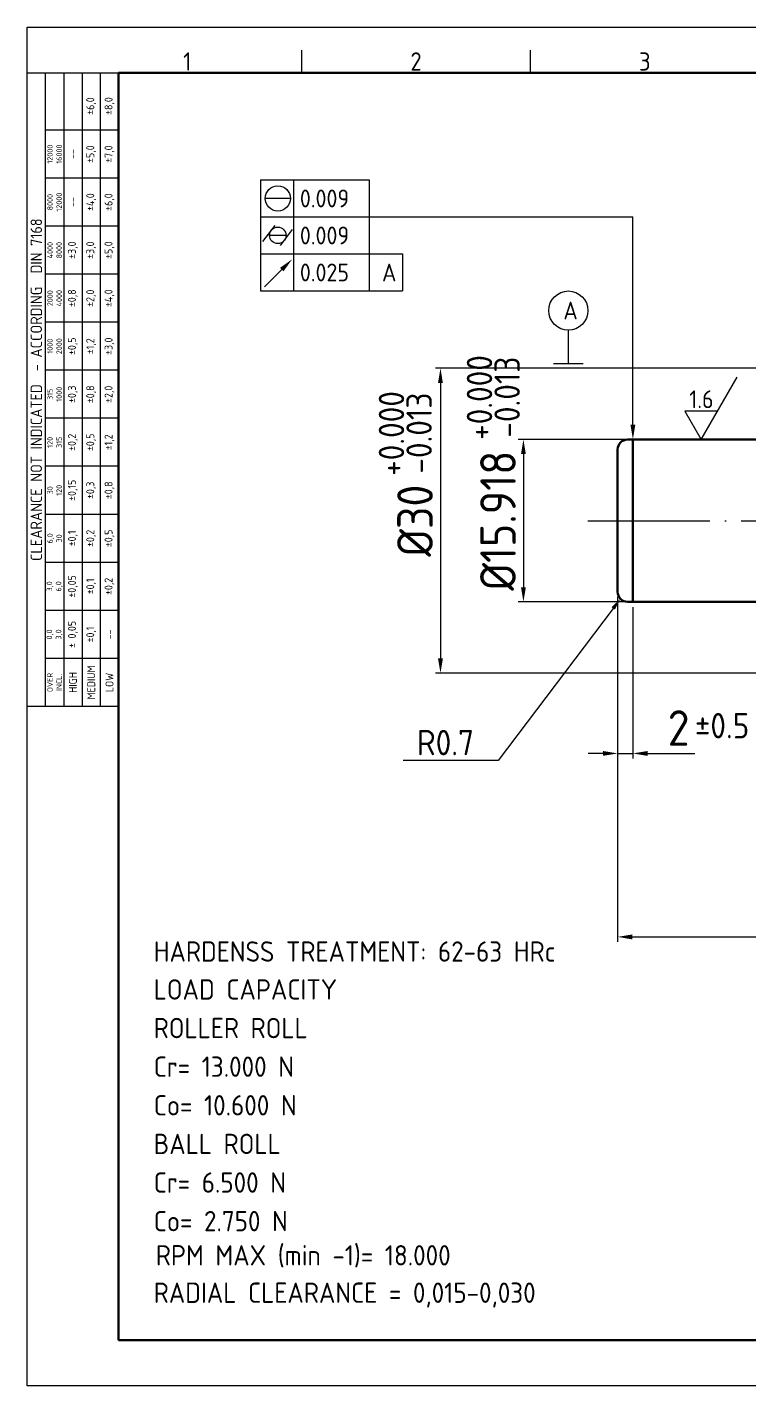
# Model space of a CAD drawing. Extents: x 8 to 197, y 6 to 139.
# Drawn here: x 8.4 to 79.5, y 5.6 to 139.3 of the extents above; entities that cross this region are included whole.
import ezdxf
from ezdxf import colors
from ezdxf.entities.mleader import LeaderData, LeaderLine
from ezdxf.enums import TextEntityAlignment as Align
from ezdxf.math import Vec2, Vec3

# ---------------------------------------------------------------- set-up
doc = ezdxf.new("R2010")
doc.units = 0
doc.header["$LTSCALE"] = 0.5
doc.linetypes.add('ACAD_ISO04W100', pattern=[30, 24, -3, 0, -3])
doc.layers.get('0').update_dxf_attribs({"linetype": 'CONTINUOUS'})
doc.layers.get('Defpoints').update_dxf_attribs({"linetype": 'CONTINUOUS'})
for name, color, linetype, lineweight in [('AM_0', 7, 'CONTINUOUS', 50), ('AM_5', 3, 'CONTINUOUS', 25), ('AM_6', 2, 'CONTINUOUS', 35), ('AM_7', 4, 'ACAD_ISO04W100', 25), ('AM_8', 1, 'CONTINUOUS', 25), ('AM_BOR', 7, 'CONTINUOUS', 50)]:
    doc.layers.add(name, color=color, linetype=linetype, lineweight=lineweight)
doc.styles.add('ACISOTS', font='isocp.shx', dxfattribs={"height": 1})
doc.styles.get("Standard").update_dxf_attribs({"font": 'ISOCP.SHX'})
doc.dimstyles.new('AM_ISO', dxfattribs={"dimtxt": 3.5, "dimasz": 2.5, "dimexe": 1, "dimexo": 1, "dimgap": 1.5, "dimtad": 1, "dimdsep": 46, "dimtxsty": 'Standard', "dimcen": 0, "dimclrd": 256, "dimclre": 256, "dimclrt": 2, "dimadec": 0, "dimazin": 2, "dimtp": 0.1, "dimtm": 0.1, "dimtfac": 0.71, "dimtdec": 3, "dimtmove": 0, "dimatfit": 3, "dimfxl": 1, "dimlwd": -1, "dimlwe": -1, "dimarcsym": 0})

# ---------------------------------------------------------------- blocks, each defined once
blk = doc.blocks.new('A3 ZTL')
for p, q in [((19.57, 280.82), (19.57, 9.78)), ((401.17, 280.82), (19.57, 280.82)), ((19.57, 9.78), (401.17, 9.78))]:
    blk.add_line(p, q)
at = {"layer": 'AM_BOR', "color": 135, "lineweight": 25}
for p, q in [((0, 0), (0, 290.61)), ((0, 290.61), (410.96, 290.61)), ((58.71, 280.82), (58.71, 285.71)), ((107.63, 280.82), (107.63, 285.71)), ((3.91, 145.3), (3.91, 280.82)), ((7.83, 280.82), (7.83, 145.3)), ((11.74, 280.82), (11.74, 145.3)), ((15.66, 145.3), (15.66, 280.82)), ((19.57, 268.59), (3.91, 268.59)), ((19.57, 258.32), (3.91, 258.32)), ((19.57, 248.04), (3.91, 248.04)), ((19.57, 237.77), (3.91, 237.77)), ((19.57, 227.5), (3.91, 227.5)), ((19.57, 217.22), (3.91, 217.22)), ((19.57, 206.95), (3.91, 206.95)), ((19.57, 196.67), (3.91, 196.67)), ((19.57, 186.4), (3.91, 186.4)), ((19.57, 176.13), (3.91, 176.13)), ((19.57, 165.85), (3.91, 165.85)), ((19.57, 155.58), (3.91, 155.58)), ((410.96, 0), (0, 0))]:
    blk.add_line(p, q, dxfattribs=at)
blk.add_lwpolyline([(19.57, 145.3), (0, 145.3), (0, 280.82), (19.57, 280.82)], close=True, dxfattribs=at)
at = {"layer": 'AM_BOR', "color": 135, "lineweight": 25, "style": 'ACISOTS'}
for s, p in [('1', (34.25, 283.27)), ('2', (83.17, 283.27)), ('3', (132.09, 283.27))]:
    blk.add_text(s, height=3.91, dxfattribs=at).set_placement(p, align=Align.MIDDLE)
at = {"layer": 'AM_BOR', "color": 135, "lineweight": 25, "attachment_point": 5, "rotation": 90}
for s, insert, char_height, width in [('±6,0', (13.7, 273.73), 1.712, 10.274), ('±8,0', (17.61, 273.73), 1.712, 10.274), ('12000\\P16000', (5.87, 263.45), 1.174, 10.274), ('±5,0', (13.7, 263.45), 1.712, 10.274), ('±7,0', (17.61, 263.45), 1.712, 10.274), ('--', (9.78, 263.45), 1.712, 10.274), ('8000\\P12000', (5.87, 253.18), 1.174, 10.274), ('--', (9.78, 253.18), 1.712, 10.274), ('±4,0', (13.7, 253.18), 1.712, 10.274), ('±6,0', (17.61, 253.18), 1.712, 10.274), ('{\\Fisocp.shx|c0;CLEARANCE NOT INDICATED  - ACCORDING  DIN 7168}', (1.96, 213.06), 2.4462, 135.5186), ('4000\\P8000', (5.87, 242.91), 1.174, 10.274), ('±3,0', (9.78, 242.91), 1.712, 10.274), ('±3,0', (13.7, 242.91), 1.712, 10.274), ('±5,0', (17.61, 242.91), 1.712, 10.274), ('2000\\P4000', (5.87, 232.63), 1.174, 10.274), ('±0,8', (9.78, 232.63), 1.712, 10.274), ('±2,0', (13.7, 232.63), 1.712, 10.274), ('±4,0', (17.61, 232.63), 1.712, 10.274), ('±0,5', (9.78, 222.36), 1.712, 10.274), ('±1,2', (13.7, 222.36), 1.712, 10.274), ('±3,0', (17.61, 222.36), 1.712, 10.274), ('1000\\P2000', (5.87, 222.36), 1.174, 10.274), ('315\\P1000', (5.87, 212.08), 1.174, 10.274), ('±0,3', (9.78, 212.08), 1.712, 10.274), ('±0,8', (13.7, 212.08), 1.712, 10.274), ('±2,0', (17.61, 212.08), 1.712, 10.274), ('±0,2', (9.78, 201.81), 1.712, 10.274), ('±0,5', (13.7, 201.81), 1.712, 10.274), ('120\\P315', (5.87, 201.81), 1.174, 10.274), ('±1,2', (17.61, 201.81), 1.712, 10.274), ('30\\P120', (5.87, 191.54), 1.174, 10.274), ('±0,15', (9.78, 191.54), 1.712, 10.274), ('±0,3', (13.7, 191.54), 1.712, 10.274), ('±0,8', (17.61, 191.54), 1.712, 10.274), ('6,0\\P30', (5.87, 181.26), 1.174, 10.274), ('±0,1', (9.78, 181.26), 1.712, 10.274), ('±0,2', (13.7, 181.26), 1.712, 10.274), ('±0,5', (17.61, 181.26), 1.712, 10.274), ('3,0\\P6,0', (5.87, 170.99), 1.174, 10.274), ('±0,05', (9.78, 170.99), 1.712, 10.274), ('±0,1', (13.7, 170.99), 1.712, 10.274), ('±0,2', (17.61, 170.99), 1.712, 10.274), ('± 0,05', (9.78, 160.71), 1.712, 10.274), ('0,0\\P3,0', (5.87, 160.71), 1.174, 10.274), ('\\pt4.69206;±0,1', (13.7, 160.71), 1.7123, 10.274), ('--', (17.61, 160.71), 1.712, 10.274), ('{\\Fisocp.shx|c0;OVER\\PINCL.}', (5.87, 150.44), 1.1742, 10.274), ('HIGH', (9.78, 150.44), 1.712, 10.274), ('MEDIUM', (13.7, 150.44), 1.712, 10.274), ('LOW', (17.61, 150.44), 1.712, 10.274)]:
    blk.add_mtext(s, dxfattribs=dict(at, insert=insert, char_height=char_height, width=width))
blk = doc.blocks.new('*D32')
at = {"layer": 'AM_5', "transparency": 16777216}
for p, q in [((87.07, 105.76), (48.54, 105.76)), ((49.04, 104.31), (49.04, 77.21)), ((87.07, 75.76), (48.54, 75.76))]:
    blk.add_line(p, q, dxfattribs=at)
at = {"layer": 'AM_5', "lineweight": 25, "transparency": 16777216}
for points in [[(48.8, 104.31), (49.28, 104.31), (49.04, 105.76)], [(48.8, 77.21), (49.28, 77.21), (49.04, 75.76)]]:
    blk.add_solid(points, dxfattribs=at)
at = {"layer": 'Defpoints', "color": 0, "lineweight": 25, "transparency": 16777216}
for p in [(87.57, 105.76), (49.04, 75.76), (87.57, 75.76)]:
    blk.add_point(p, dxfattribs=at)
at = {"layer": 'AM_5', "lineweight": 25, "transparency": 16777216, "insert": (46.54, 90.76), "char_height": 3.5, "attachment_point": 5, "rotation": 90}
blk.add_mtext('%%C30', dxfattribs=at)
blk = doc.blocks.new('*D38')
at = {"layer": 'AM_5', "transparency": 16777216}
for p, q in [((66.47, 83.27), (66.47, 67.36)), ((67.97, 82.26), (67.97, 67.36)), ((65.02, 67.86), (63.57, 67.86)), ((66.47, 67.86), (67.97, 67.86)), ((69.42, 67.86), (74.07, 67.86))]:
    blk.add_line(p, q, dxfattribs=at)
at = {"layer": 'AM_5', "lineweight": 25, "transparency": 16777216}
for points in [[(65.02, 68.1), (65.02, 67.62), (66.47, 67.86)], [(69.42, 68.1), (69.42, 67.62), (67.97, 67.86)]]:
    blk.add_solid(points, dxfattribs=at)
at = {"layer": 'Defpoints', "color": 0, "lineweight": 25, "transparency": 16777216}
for p in [(66.47, 83.77), (67.97, 82.76), (67.97, 67.86)]:
    blk.add_point(p, dxfattribs=at)
at = {"layer": 'AM_5', "lineweight": 25, "transparency": 16777216, "insert": (72.47, 70.36), "char_height": 3.5, "attachment_point": 5}
blk.add_mtext('2', dxfattribs=at)
blk = doc.blocks.new('*D44')
at = {"layer": 'AM_5', "transparency": 16777216}
for p, q in [((67.47, 98.76), (56.7, 98.76)), ((57.2, 97.31), (57.2, 84.21)), ((67.47, 82.76), (56.7, 82.76))]:
    blk.add_line(p, q, dxfattribs=at)
at = {"layer": 'AM_5', "lineweight": 25, "transparency": 16777216}
for points in [[(56.96, 97.31), (57.44, 97.31), (57.2, 98.76)], [(56.96, 84.21), (57.44, 84.21), (57.2, 82.76)]]:
    blk.add_solid(points, dxfattribs=at)
at = {"layer": 'Defpoints', "color": 0, "lineweight": 25, "transparency": 16777216}
for p in [(67.97, 98.76), (57.2, 82.76), (67.97, 82.76)]:
    blk.add_point(p, dxfattribs=at)
at = {"layer": 'AM_5', "lineweight": 25, "transparency": 16777216, "insert": (54.7, 90.76), "char_height": 3.5, "attachment_point": 5, "rotation": 90}
blk.add_mtext('%%C15.918', dxfattribs=at)
blk = doc.blocks.new('*D51')
at = {"layer": 'AM_5', "transparency": 16777216}
for p, q in [((66.47, 83.27), (66.47, 49.31)), ((165.27, 83.27), (165.27, 49.31)), ((67.92, 49.81), (163.82, 49.81))]:
    blk.add_line(p, q, dxfattribs=at)
at = {"layer": 'AM_5', "lineweight": 25, "transparency": 16777216}
for points in [[(67.92, 50.05), (67.92, 49.56), (66.47, 49.81)], [(163.82, 50.05), (163.82, 49.56), (165.27, 49.81)]]:
    blk.add_solid(points, dxfattribs=at)
at = {"layer": 'Defpoints', "color": 0, "lineweight": 25, "transparency": 16777216}
for p in [(66.47, 83.77), (165.27, 83.77), (165.27, 49.81)]:
    blk.add_point(p, dxfattribs=at)
at = {"layer": 'AM_5', "lineweight": 25, "transparency": 16777216, "insert": (115.87, 52.31), "char_height": 3.5, "attachment_point": 5}
blk.add_mtext('127.3', dxfattribs=at)

msp = doc.modelspace()

# ---------------------------------------------------------------- linework, layer by layer
at = {"layer": 'AM_0'}
for p, q in [((66.47, 83.77), (66.47, 97.75)), ((67.97, 98.76), (67.44, 98.75)), ((67.97, 98.76), (111.57, 98.76)), ((67.97, 98.76), (67.97, 82.76)), ((67.97, 82.76), (67.44, 82.78)), ((85.77, 82.76), (67.97, 82.76))]:
    msp.add_line(p, q, dxfattribs=at)
for centre, start, end in [((67.47, 97.75), 91.5, 180), ((67.47, 83.77), 180, 268.5)]:
    msp.add_arc(centre, 1, start, end, dxfattribs=at)
at = {"layer": 'AM_5', "lineweight": 25}
for p, q in [((31.34, 124.29), (31.33, 113.37)), ((31.34, 124.29), (42.03, 124.29)), ((34.63, 113.37), (34.63, 124.29)), ((42.03, 124.29), (42.03, 120.65)), ((34.28, 122.47), (31.81, 122.47)), ((31.34, 120.65), (67.97, 120.65)), ((31.34, 120.65), (42.03, 120.65)), ((42.03, 120.65), (42.03, 113.37)), ((31.58, 118.24), (32.79, 119.81)), ((33.3, 117.82), (34.49, 119.41)), ((33.78, 118.83), (32.3, 118.83)), ((31.34, 117.01), (45.31, 117.01)), ((45.31, 117.01), (45.31, 113.37)), ((31.34, 113.37), (45.31, 113.37)), ((61.62, 106.21), (61.62, 109.5)), ((60.16, 106.21), (63.08, 106.21)), ((74.7, 98.76), (78.23, 104.88)), ((76.3, 101.54), (73.09, 101.54)), ((73.09, 101.54), (74.7, 98.76))]:
    msp.add_line(p, q, dxfattribs=at)
at = {"layer": 'AM_5'}
for p, q in [((67.97, 100.21), (67.97, 120.65)), ((33.42, 115.46), (31.74, 113.77))]:
    msp.add_line(p, q, dxfattribs=at)
at = {"layer": 'AM_5', "lineweight": 25}
for centre, radius in [((33.04, 122.47), 1.24), ((33.04, 118.83), 0.812), ((61.62, 111.43), 1.93)]:
    msp.add_circle(centre, radius, dxfattribs=at)
for points in [[(33.25, 115.63), (33.59, 115.29), (34.45, 116.48)], [(67.73, 100.21), (68.21, 100.21), (67.97, 98.76)]]:
    msp.add_solid(points, dxfattribs=at)
at = {"layer": 'AM_7'}
msp.add_line((63.53, 90.76), (157.28, 90.76), dxfattribs=at)

# ---------------------------------------------------------------- block references
at = {"layer": 'AM_0', "lineweight": 0, "xscale": 0.46, "yscale": 0.46, "zscale": 0.46}
msp.add_blockref('A3 ZTL', (8.38, 5.64), dxfattribs=at)

# ---------------------------------------------------------------- texts
at = {"layer": 'AM_5', "attachment_point": 1}
for s, insert, char_height in [('0.009', (35.21, 123.34), 1.75), ('0.009', (35.21, 119.7), 1.75), ('0.025', (35.21, 116.06), 1.75), ('A', (43.29, 116.06), 1.75), ('A', (61.13, 112.32), 1.75), ('1.6', (73.52, 103.58), 1.75), ('%%P0.5', (74.06, 71.84), 2.5)]:
    msp.add_mtext_dynamic_manual_height_columns(s, width=5.4883, gutter_width=10, heights=[0], dxfattribs=dict(at, insert=insert, char_height=char_height))
at = {"layer": 'AM_5', "char_height": 2.5, "attachment_point": 1, "rotation": 90}
for s, insert in [('+0.000', (51.63, 98.71)), ('-0.013', (54.35, 98.93)), ('+0.000', (42.97, 95.17)), ('-0.013', (45.69, 95.39))]:
    msp.add_mtext_dynamic_manual_height_columns(s, width=5.4883, gutter_width=10, heights=[0], dxfattribs=dict(at, insert=insert))
at = {"layer": 'AM_6', "color": 1}
for s, p in [('HARDENSS TREATMENT: 62-63 HRc', (20.83, 47.37)), ('LOAD CAPACITY', (20.83, 43.64)), ('ROLLER ROLL', (20.83, 39.84)), ('Cr= 13.000 N', (20.83, 36.04)), ('Co= 10.600 N', (20.83, 32.24)), ('BALL ROLL', (20.83, 28.44)), ('Cr= 6.500 N ', (20.83, 24.64)), ('Co= 2.750 N', (20.83, 20.84)), ('RADIAL CLEARANCE = 0,015-0,030', (20.83, 13.8))]:
    msp.add_text(s, height=2, dxfattribs=at).set_placement(p)
at = {"layer": 'AM_8', "color": 1}
msp.add_text('RPM MAX (min -1)= 18.000', height=2, dxfattribs=at).set_placement((21.04, 17.48))

# ---------------------------------------------------------------- dimensions: what is measured, and where the dimension line sits
at = {"layer": 'AM_5', "lineweight": 25}
for base, p1, p2, text, picture, middle in [((49.04, 75.76), (87.57, 105.76), (87.57, 75.76), '%%C30', '*D32', (46.54, 90.76)), ((57.2, 82.76), (67.97, 98.76), (67.97, 82.76), '%%C15.918', '*D44', (54.7, 90.76))]:
    dim = msp.add_linear_dim(base=base, p1=p1, p2=p2, angle=90, text=text, dimstyle='AM_ISO', override={"dimscale": 0.5, "dimtxt": 7, "dimasz": 2.9, "dimdec": 0, "dimlfac": 0.4, "dimclrt": 256, "dimadec": 2, "dimtp": 0, "dimtm": 0.3, "dimtdec": 0}, dxfattribs=at)
    dim.commit()
    dim.dimension.update_dxf_attribs({"geometry": picture, "text_midpoint": middle})
for base, p2, text, picture, middle in [((67.97, 67.86), (67.97, 82.76), '2', '*D38', (72.47, 70.36)), ((165.27, 49.81), (165.27, 83.77), '127.3', '*D51', (115.87, 52.31))]:
    dim = msp.add_linear_dim(base=base, p1=(66.47, 83.77), p2=p2, text=text, dimstyle='AM_ISO', override={"dimscale": 0.5, "dimtxt": 7, "dimasz": 2.9, "dimdec": 0, "dimlfac": 0.4, "dimclrt": 256, "dimadec": 2, "dimtp": 0, "dimtm": 0.3, "dimtdec": 0}, dxfattribs=at)
    dim.commit()
    dim.dimension.update_dxf_attribs({"geometry": picture, "text_midpoint": middle})

# ---------------------------------------------------------------- leaders
ml = msp.add_multileader_mtext('Standard', dxfattribs=at)
ml.set_content('R0.7', color=256)
ml.set_leader_properties()
ml.build(insert=Vec2(0, 0))
ml.multileader.update_dxf_attribs({"text_right_attachment_type": 6, "dogleg_length": 0.36, "arrow_head_size": 1.2})
ctx = ml.context
ctx.base_point, ctx.char_height, ctx.arrow_head_size, ctx.plane_origin = Vec3(44.84, 68.93), 2.5, 1.2, Vec3(66.75, 83.08)
ctx.right_attachment, ctx.text_align_type = 6, 2
notes = []
notes.append((ctx, [(0, (1, 1, 0), (54.7, 67.18), (-1, 0), 0.36, [(0, [(66.75, 83.08)], 0, [])])]))
ctx.mtext.insert, ctx.mtext.alignment, ctx.mtext.flow_direction = Vec3(52.34, 70.18), 3, 5
for ctx, leaders in notes:
    for number, flags, end, landing, length, lines in leaders:
        leader = LeaderData()
        leader.index, (leader.has_last_leader_line, leader.has_dogleg_vector, leader.attachment_direction) = number, flags
        leader.last_leader_point, leader.dogleg_vector, leader.dogleg_length = Vec3(end), Vec3(landing), length
        for number, points, colour, breaks in lines:
            line = LeaderLine()
            line.index, line.vertices, line.color, line.breaks = number, Vec3.list(points), colors.encode_raw_color(colour), breaks
            leader.lines.append(line)
        ctx.leaders.append(leader)

doc.saveas('drawing.dxf')
